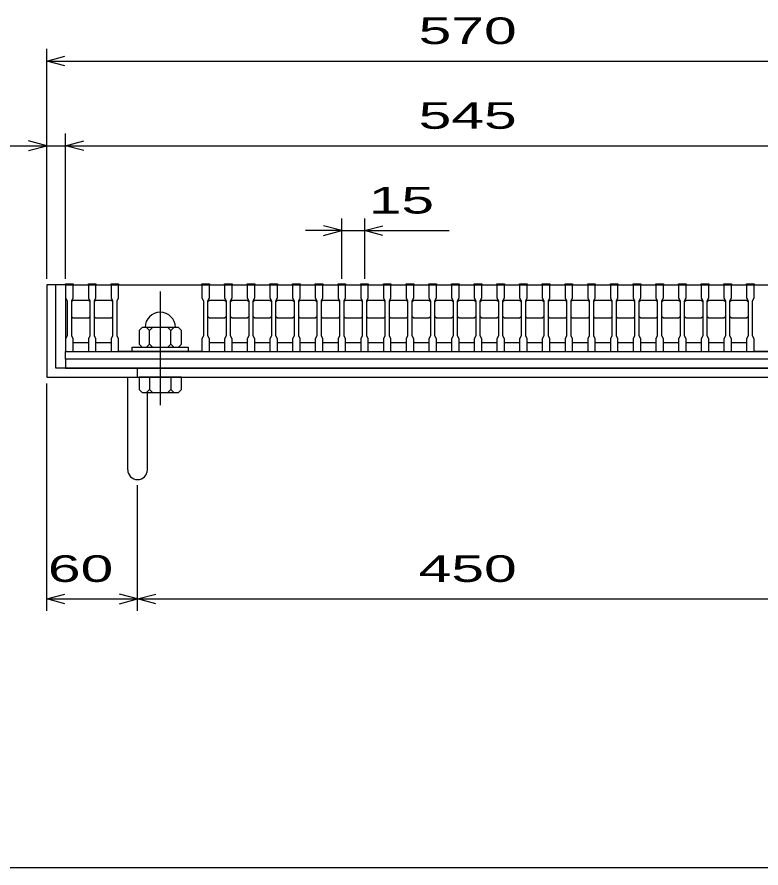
# Model space of a CAD drawing. Units: millimetres, scale not verified. Extents: x -1456 to 1385, y -1026 to 843.
# Drawn here: x -985 to -494, y -917 to -355 of the extents above; entities that cross this region are included whole.
import ezdxf
from ezdxf.enums import TextEntityAlignment as Align

# ---------------------------------------------------------------- set-up
doc = ezdxf.new("R2010")
doc.units = ezdxf.units.MM
doc.header["$LTSCALE"] = 8
doc.linetypes.add('CHAIN', pattern=[18.5, 12, -1.5, 3.5, -1.5])
for name, color, linetype, lineweight in [('0_2', 150, 'Continuous', 25), ('16', 3, 'Continuous', 25), ('19', 6, 'Continuous', 25), ('22', 4, 'Continuous', 25)]:
    doc.layers.add(name, color=color, linetype=linetype, lineweight=lineweight)
doc.styles.add('ベクトル', font='')
doc.styles.get('ベクトル').set_extended_font_data('ベクトル')

msp = doc.modelspace()

# ---------------------------------------------------------------- linework, layer by layer
at = {"layer": '0_2'}
msp.add_line((1384.8, -917.2), (-1383.2, -917.2), dxfattribs=at)
at = {"layer": '16'}
for p, q in [((-953, -532), (-953, -531.3)), ((-953, -531.3), (-948, -531.3)), ((-953, -532), (-953, -540.5)), ((-948, -532), (-953, -532)), ((-953, -532), (-953, -570)), ((-953, -532), (-408, -532)), ((-948, -531.3), (-948, -532)), ((-948, -540.5), (-948, -532)), ((-938, -532), (-938, -531.3)), ((-938, -531.3), (-933, -531.3)), ((-938, -532), (-938, -540.5)), ((-933, -532), (-938, -532)), ((-933, -531.3), (-933, -532)), ((-933, -540.5), (-933, -532)), ((-923, -532), (-923, -531.3)), ((-923, -531.3), (-918, -531.3)), ((-923, -532), (-923, -540.5)), ((-918, -532), (-923, -532)), ((-918, -531.3), (-918, -532)), ((-918, -540.5), (-918, -532)), ((-918, -532), (-863, -532)), ((-863, -532), (-863, -531.3)), ((-863, -531.3), (-858, -531.3)), ((-863, -532), (-863, -540.5)), ((-858, -532), (-863, -532)), ((-858, -531.3), (-858, -532)), ((-858, -540.5), (-858, -532)), ((-848, -532), (-848, -531.3)), ((-848, -531.3), (-843, -531.3)), ((-848, -532), (-848, -540.5)), ((-843, -532), (-848, -532)), ((-843, -531.3), (-843, -532)), ((-843, -540.5), (-843, -532)), ((-833, -532), (-833, -531.3)), ((-833, -531.3), (-828, -531.3)), ((-833, -532), (-833, -540.5)), ((-828, -532), (-833, -532)), ((-828, -531.3), (-828, -532)), ((-828, -540.5), (-828, -532)), ((-818, -532), (-818, -531.3)), ((-818, -531.3), (-813, -531.3)), ((-818, -532), (-818, -540.5)), ((-813, -532), (-818, -532)), ((-813, -531.3), (-813, -532)), ((-813, -540.5), (-813, -532)), ((-803, -532), (-803, -531.3)), ((-803, -531.3), (-798, -531.3)), ((-803, -532), (-803, -540.5)), ((-798, -532), (-803, -532)), ((-798, -531.3), (-798, -532)), ((-798, -540.5), (-798, -532)), ((-788, -532), (-788, -531.3)), ((-788, -531.3), (-783, -531.3)), ((-788, -532), (-788, -540.5)), ((-783, -532), (-788, -532)), ((-783, -531.3), (-783, -532)), ((-783, -540.5), (-783, -532)), ((-773, -532), (-773, -531.3)), ((-773, -531.3), (-768, -531.3)), ((-773, -532), (-773, -540.5)), ((-768, -532), (-773, -532)), ((-768, -531.3), (-768, -532)), ((-768, -540.5), (-768, -532)), ((-758, -532), (-758, -531.3)), ((-758, -531.3), (-753, -531.3)), ((-758, -532), (-758, -540.5)), ((-753, -532), (-758, -532)), ((-753, -531.3), (-753, -532)), ((-753, -540.5), (-753, -532)), ((-743, -532), (-743, -531.3)), ((-743, -531.3), (-738, -531.3)), ((-743, -532), (-743, -540.5)), ((-738, -532), (-743, -532)), ((-738, -531.3), (-738, -532)), ((-738, -540.5), (-738, -532)), ((-728, -532), (-728, -531.3)), ((-728, -531.3), (-723, -531.3)), ((-728, -532), (-728, -540.5)), ((-723, -532), (-728, -532)), ((-723, -531.3), (-723, -532)), ((-723, -540.5), (-723, -532)), ((-713, -532), (-713, -531.3)), ((-713, -531.3), (-708, -531.3)), ((-713, -532), (-713, -540.5)), ((-708, -532), (-713, -532)), ((-708, -531.3), (-708, -532)), ((-708, -540.5), (-708, -532)), ((-698, -532), (-698, -531.3)), ((-698, -531.3), (-693, -531.3)), ((-698, -532), (-698, -540.5)), ((-693, -532), (-698, -532)), ((-693, -531.3), (-693, -532)), ((-693, -540.5), (-693, -532)), ((-683, -532), (-683, -531.3)), ((-683, -531.3), (-678, -531.3)), ((-683, -532), (-683, -540.5)), ((-678, -532), (-683, -532)), ((-678, -531.3), (-678, -532)), ((-678, -540.5), (-678, -532)), ((-668, -532), (-668, -531.3)), ((-668, -531.3), (-663, -531.3)), ((-668, -532), (-668, -540.5)), ((-663, -532), (-668, -532)), ((-663, -531.3), (-663, -532)), ((-663, -540.5), (-663, -532)), ((-653, -532), (-653, -531.3)), ((-653, -531.3), (-648, -531.3)), ((-653, -532), (-653, -540.5)), ((-648, -532), (-653, -532)), ((-648, -531.3), (-648, -532)), ((-648, -540.5), (-648, -532)), ((-638, -532), (-638, -531.3)), ((-638, -531.3), (-633, -531.3)), ((-638, -532), (-638, -540.5)), ((-633, -532), (-638, -532)), ((-633, -531.3), (-633, -532)), ((-633, -540.5), (-633, -532)), ((-623, -532), (-623, -531.3)), ((-623, -531.3), (-618, -531.3)), ((-623, -532), (-623, -540.5)), ((-618, -532), (-623, -532)), ((-618, -531.3), (-618, -532)), ((-618, -540.5), (-618, -532)), ((-608, -532), (-608, -531.3)), ((-608, -531.3), (-603, -531.3)), ((-608, -532), (-608, -540.5)), ((-603, -532), (-608, -532)), ((-603, -531.3), (-603, -532)), ((-603, -540.5), (-603, -532)), ((-593, -532), (-593, -531.3)), ((-593, -531.3), (-588, -531.3)), ((-593, -532), (-593, -540.5)), ((-588, -532), (-593, -532)), ((-588, -531.3), (-588, -532)), ((-588, -540.5), (-588, -532)), ((-578, -532), (-578, -531.3)), ((-578, -531.3), (-573, -531.3)), ((-578, -532), (-578, -540.5)), ((-573, -532), (-578, -532)), ((-573, -531.3), (-573, -532)), ((-573, -540.5), (-573, -532)), ((-563, -532), (-563, -531.3)), ((-563, -531.3), (-558, -531.3)), ((-563, -532), (-563, -540.5)), ((-558, -532), (-563, -532)), ((-558, -531.3), (-558, -532)), ((-558, -540.5), (-558, -532)), ((-548, -532), (-548, -531.3)), ((-548, -531.3), (-543, -531.3)), ((-548, -532), (-548, -540.5)), ((-543, -532), (-548, -532)), ((-543, -531.3), (-543, -532)), ((-543, -540.5), (-543, -532)), ((-533, -532), (-533, -531.3)), ((-533, -531.3), (-528, -531.3)), ((-533, -532), (-533, -540.5)), ((-528, -532), (-533, -532)), ((-528, -531.3), (-528, -532)), ((-528, -540.5), (-528, -532)), ((-518, -532), (-518, -531.3)), ((-518, -531.3), (-513, -531.3)), ((-518, -532), (-518, -540.5)), ((-513, -532), (-518, -532)), ((-513, -531.3), (-513, -532)), ((-513, -540.5), (-513, -532)), ((-503, -532), (-503, -531.3)), ((-503, -531.3), (-498, -531.3)), ((-503, -532), (-503, -540.5)), ((-498, -532), (-503, -532)), ((-498, -531.3), (-498, -532)), ((-498, -540.5), (-498, -532)), ((-498, -532), (-443, -532)), ((-953, -540.5), (-952, -542.5)), ((-952, -542.5), (-952, -565.5)), ((-949, -542.5), (-948, -540.5)), ((-949, -543), (-948, -542)), ((-949, -565.5), (-949, -542.5)), ((-948, -542), (-938, -542)), ((-938, -540.5), (-937, -542.5)), ((-938, -542), (-937, -543)), ((-937, -542.5), (-937, -565.5)), ((-934, -542.5), (-933, -540.5)), ((-934, -543), (-933, -542)), ((-934, -565.5), (-934, -542.5)), ((-933, -542), (-923, -542)), ((-923, -540.5), (-922, -542.5)), ((-923, -542), (-922, -543)), ((-922, -542.5), (-922, -565.5)), ((-919, -542.5), (-918, -540.5)), ((-919, -565.5), (-919, -542.5)), ((-863, -540.5), (-862, -542.5)), ((-862, -542.5), (-862, -565.5)), ((-859, -542.5), (-858, -540.5)), ((-859, -543), (-858, -542)), ((-859, -565.5), (-859, -542.5)), ((-858, -542), (-848, -542)), ((-848, -540.5), (-847, -542.5)), ((-848, -542), (-847, -543)), ((-847, -542.5), (-847, -565.5)), ((-844, -542.5), (-843, -540.5)), ((-844, -543), (-843, -542)), ((-844, -565.5), (-844, -542.5)), ((-843, -542), (-833, -542)), ((-833, -540.5), (-832, -542.5)), ((-833, -542), (-832, -543)), ((-832, -542.5), (-832, -565.5)), ((-829, -542.5), (-828, -540.5)), ((-829, -543), (-828, -542)), ((-829, -565.5), (-829, -542.5)), ((-828, -542), (-818, -542)), ((-818, -540.5), (-817, -542.5)), ((-818, -542), (-817, -543)), ((-817, -542.5), (-817, -565.5)), ((-814, -542.5), (-813, -540.5)), ((-814, -543), (-813, -542)), ((-814, -565.5), (-814, -542.5)), ((-813, -542), (-803, -542)), ((-803, -540.5), (-802, -542.5)), ((-803, -542), (-802, -543)), ((-802, -542.5), (-802, -565.5)), ((-799, -542.5), (-798, -540.5)), ((-799, -543), (-798, -542)), ((-799, -565.5), (-799, -542.5)), ((-798, -542), (-788, -542)), ((-788, -540.5), (-787, -542.5)), ((-788, -542), (-787, -543)), ((-787, -542.5), (-787, -565.5)), ((-784, -542.5), (-783, -540.5)), ((-784, -543), (-783, -542)), ((-784, -565.5), (-784, -542.5)), ((-783, -542), (-773, -542)), ((-773, -540.5), (-772, -542.5)), ((-773, -542), (-772, -543)), ((-772, -542.5), (-772, -565.5)), ((-769, -542.5), (-768, -540.5)), ((-769, -543), (-768, -542)), ((-769, -565.5), (-769, -542.5)), ((-768, -542), (-758, -542)), ((-758, -540.5), (-757, -542.5)), ((-758, -542), (-757, -543)), ((-757, -542.5), (-757, -565.5)), ((-754, -542.5), (-753, -540.5)), ((-754, -543), (-753, -542)), ((-754, -565.5), (-754, -542.5)), ((-753, -542), (-743, -542)), ((-743, -540.5), (-742, -542.5)), ((-743, -542), (-742, -543)), ((-742, -542.5), (-742, -565.5)), ((-739, -542.5), (-738, -540.5)), ((-739, -543), (-738, -542)), ((-739, -565.5), (-739, -542.5)), ((-738, -542), (-728, -542)), ((-728, -540.5), (-727, -542.5)), ((-728, -542), (-727, -543)), ((-727, -542.5), (-727, -565.5)), ((-724, -542.5), (-723, -540.5)), ((-724, -543), (-723, -542)), ((-724, -565.5), (-724, -542.5)), ((-723, -542), (-713, -542)), ((-713, -540.5), (-712, -542.5)), ((-713, -542), (-712, -543)), ((-712, -542.5), (-712, -565.5)), ((-709, -542.5), (-708, -540.5)), ((-709, -543), (-708, -542)), ((-709, -565.5), (-709, -542.5)), ((-708, -542), (-698, -542)), ((-698, -540.5), (-697, -542.5)), ((-698, -542), (-697, -543)), ((-697, -542.5), (-697, -565.5)), ((-694, -542.5), (-693, -540.5)), ((-694, -543), (-693, -542)), ((-694, -565.5), (-694, -542.5)), ((-693, -542), (-683, -542)), ((-683, -540.5), (-682, -542.5)), ((-683, -542), (-682, -543)), ((-682, -542.5), (-682, -565.5)), ((-679, -542.5), (-678, -540.5)), ((-679, -543), (-678, -542)), ((-679, -565.5), (-679, -542.5)), ((-678, -542), (-668, -542)), ((-668, -540.5), (-667, -542.5)), ((-668, -542), (-667, -543)), ((-667, -542.5), (-667, -565.5)), ((-664, -542.5), (-663, -540.5)), ((-664, -543), (-663, -542)), ((-664, -565.5), (-664, -542.5)), ((-663, -542), (-653, -542)), ((-653, -540.5), (-652, -542.5)), ((-653, -542), (-652, -543)), ((-652, -542.5), (-652, -565.5)), ((-649, -542.5), (-648, -540.5)), ((-649, -543), (-648, -542)), ((-649, -565.5), (-649, -542.5)), ((-648, -542), (-638, -542)), ((-638, -540.5), (-637, -542.5)), ((-638, -542), (-637, -543)), ((-637, -542.5), (-637, -565.5)), ((-634, -542.5), (-633, -540.5)), ((-634, -543), (-633, -542)), ((-634, -565.5), (-634, -542.5)), ((-633, -542), (-623, -542)), ((-623, -540.5), (-622, -542.5)), ((-623, -542), (-622, -543)), ((-622, -542.5), (-622, -565.5)), ((-619, -542.5), (-618, -540.5)), ((-619, -543), (-618, -542)), ((-619, -565.5), (-619, -542.5)), ((-618, -542), (-608, -542)), ((-608, -540.5), (-607, -542.5)), ((-608, -542), (-607, -543)), ((-607, -542.5), (-607, -565.5)), ((-604, -542.5), (-603, -540.5)), ((-604, -543), (-603, -542)), ((-604, -565.5), (-604, -542.5)), ((-603, -542), (-593, -542)), ((-593, -540.5), (-592, -542.5)), ((-593, -542), (-592, -543)), ((-592, -542.5), (-592, -565.5)), ((-589, -542.5), (-588, -540.5)), ((-589, -543), (-588, -542)), ((-589, -565.5), (-589, -542.5)), ((-588, -542), (-578, -542)), ((-578, -540.5), (-577, -542.5)), ((-578, -542), (-577, -543)), ((-577, -542.5), (-577, -565.5)), ((-574, -542.5), (-573, -540.5)), ((-574, -543), (-573, -542)), ((-574, -565.5), (-574, -542.5)), ((-573, -542), (-563, -542)), ((-563, -540.5), (-562, -542.5)), ((-563, -542), (-562, -543)), ((-562, -542.5), (-562, -565.5)), ((-559, -542.5), (-558, -540.5)), ((-559, -543), (-558, -542)), ((-559, -565.5), (-559, -542.5)), ((-558, -542), (-548, -542)), ((-548, -540.5), (-547, -542.5)), ((-548, -542), (-547, -543)), ((-547, -542.5), (-547, -565.5)), ((-544, -542.5), (-543, -540.5)), ((-544, -543), (-543, -542)), ((-544, -565.5), (-544, -542.5)), ((-543, -542), (-533, -542)), ((-533, -540.5), (-532, -542.5)), ((-533, -542), (-532, -543)), ((-532, -542.5), (-532, -565.5)), ((-529, -542.5), (-528, -540.5)), ((-529, -543), (-528, -542)), ((-529, -565.5), (-529, -542.5)), ((-528, -542), (-518, -542)), ((-518, -540.5), (-517, -542.5)), ((-518, -542), (-517, -543)), ((-517, -542.5), (-517, -565.5)), ((-514, -542.5), (-513, -540.5)), ((-514, -543), (-513, -542)), ((-514, -565.5), (-514, -542.5)), ((-513, -542), (-503, -542)), ((-503, -540.5), (-502, -542.5)), ((-503, -542), (-502, -543)), ((-502, -542.5), (-502, -565.5)), ((-499, -542.5), (-498, -540.5)), ((-499, -565.5), (-499, -542.5)), ((-948, -554), (-949, -553)), ((-938, -554), (-948, -554)), ((-937, -553), (-938, -554)), ((-933, -554), (-934, -553)), ((-923, -554), (-933, -554)), ((-922, -553), (-923, -554)), ((-858, -554), (-859, -553)), ((-848, -554), (-858, -554)), ((-847, -553), (-848, -554)), ((-843, -554), (-844, -553)), ((-833, -554), (-843, -554)), ((-832, -553), (-833, -554)), ((-828, -554), (-829, -553)), ((-818, -554), (-828, -554)), ((-817, -553), (-818, -554)), ((-813, -554), (-814, -553)), ((-803, -554), (-813, -554)), ((-802, -553), (-803, -554)), ((-798, -554), (-799, -553)), ((-788, -554), (-798, -554)), ((-787, -553), (-788, -554)), ((-783, -554), (-784, -553)), ((-773, -554), (-783, -554)), ((-772, -553), (-773, -554)), ((-768, -554), (-769, -553)), ((-758, -554), (-768, -554)), ((-757, -553), (-758, -554)), ((-753, -554), (-754, -553)), ((-743, -554), (-753, -554)), ((-742, -553), (-743, -554)), ((-738, -554), (-739, -553)), ((-728, -554), (-738, -554)), ((-727, -553), (-728, -554)), ((-723, -554), (-724, -553)), ((-713, -554), (-723, -554)), ((-712, -553), (-713, -554)), ((-708, -554), (-709, -553)), ((-698, -554), (-708, -554)), ((-697, -553), (-698, -554)), ((-693, -554), (-694, -553)), ((-683, -554), (-693, -554)), ((-682, -553), (-683, -554)), ((-678, -554), (-679, -553)), ((-668, -554), (-678, -554)), ((-667, -553), (-668, -554)), ((-663, -554), (-664, -553)), ((-653, -554), (-663, -554)), ((-652, -553), (-653, -554)), ((-648, -554), (-649, -553)), ((-638, -554), (-648, -554)), ((-637, -553), (-638, -554)), ((-633, -554), (-634, -553)), ((-623, -554), (-633, -554)), ((-622, -553), (-623, -554)), ((-618, -554), (-619, -553)), ((-608, -554), (-618, -554)), ((-607, -553), (-608, -554)), ((-603, -554), (-604, -553)), ((-593, -554), (-603, -554)), ((-592, -553), (-593, -554)), ((-588, -554), (-589, -553)), ((-578, -554), (-588, -554)), ((-577, -553), (-578, -554)), ((-573, -554), (-574, -553)), ((-563, -554), (-573, -554)), ((-562, -553), (-563, -554)), ((-558, -554), (-559, -553)), ((-548, -554), (-558, -554)), ((-547, -553), (-548, -554)), ((-543, -554), (-544, -553)), ((-533, -554), (-543, -554)), ((-532, -553), (-533, -554)), ((-528, -554), (-529, -553)), ((-518, -554), (-528, -554)), ((-517, -553), (-518, -554)), ((-513, -554), (-514, -553)), ((-503, -554), (-513, -554)), ((-502, -553), (-503, -554)), ((-902.5, -560), (-904.5, -562)), ((-904.5, -562), (-904.5, -571)), ((-878.5, -560), (-902.5, -560)), ((-897.5, -562), (-899.5, -560)), ((-895.5, -560), (-897.5, -562)), ((-897.5, -571), (-897.5, -562)), ((-883.5, -562), (-885.5, -560)), ((-881.5, -560), (-883.5, -562)), ((-883.5, -571), (-883.5, -562)), ((-876.5, -562), (-878.5, -560)), ((-876.5, -571), (-876.5, -562)), ((-952, -565.5), (-953, -567.5)), ((-953, -567.5), (-953, -576)), ((-948, -567.5), (-949, -565.5)), ((-948, -576), (-948, -567.5)), ((-937, -565.5), (-938, -567.5)), ((-938, -567.5), (-938, -576)), ((-933, -567.5), (-934, -565.5)), ((-933, -576), (-933, -567.5)), ((-922, -565.5), (-923, -567.5)), ((-923, -567.5), (-923, -576)), ((-918, -567.5), (-919, -565.5)), ((-918, -576), (-918, -567.5)), ((-862, -565.5), (-863, -567.5)), ((-863, -567.5), (-863, -576)), ((-858, -567.5), (-859, -565.5)), ((-858, -576), (-858, -567.5)), ((-847, -565.5), (-848, -567.5)), ((-848, -567.5), (-848, -576)), ((-843, -567.5), (-844, -565.5)), ((-843, -576), (-843, -567.5)), ((-832, -565.5), (-833, -567.5)), ((-833, -567.5), (-833, -576)), ((-828, -567.5), (-829, -565.5)), ((-828, -576), (-828, -567.5)), ((-817, -565.5), (-818, -567.5)), ((-818, -567.5), (-818, -576)), ((-813, -567.5), (-814, -565.5)), ((-813, -576), (-813, -567.5)), ((-802, -565.5), (-803, -567.5)), ((-803, -567.5), (-803, -576)), ((-798, -567.5), (-799, -565.5)), ((-798, -576), (-798, -567.5)), ((-787, -565.5), (-788, -567.5)), ((-788, -567.5), (-788, -576)), ((-783, -567.5), (-784, -565.5)), ((-783, -576), (-783, -567.5)), ((-772, -565.5), (-773, -567.5)), ((-773, -567.5), (-773, -576)), ((-768, -567.5), (-769, -565.5)), ((-768, -576), (-768, -567.5)), ((-757, -565.5), (-758, -567.5)), ((-758, -567.5), (-758, -576)), ((-753, -567.5), (-754, -565.5)), ((-753, -576), (-753, -567.5)), ((-742, -565.5), (-743, -567.5)), ((-743, -567.5), (-743, -576)), ((-738, -567.5), (-739, -565.5)), ((-738, -576), (-738, -567.5)), ((-727, -565.5), (-728, -567.5)), ((-728, -567.5), (-728, -576)), ((-723, -567.5), (-724, -565.5)), ((-723, -576), (-723, -567.5)), ((-712, -565.5), (-713, -567.5)), ((-713, -567.5), (-713, -576)), ((-708, -567.5), (-709, -565.5)), ((-708, -576), (-708, -567.5)), ((-697, -565.5), (-698, -567.5)), ((-698, -567.5), (-698, -576)), ((-693, -567.5), (-694, -565.5)), ((-693, -576), (-693, -567.5)), ((-682, -565.5), (-683, -567.5)), ((-683, -567.5), (-683, -576)), ((-678, -567.5), (-679, -565.5)), ((-678, -576), (-678, -567.5)), ((-667, -565.5), (-668, -567.5)), ((-668, -567.5), (-668, -576)), ((-663, -567.5), (-664, -565.5)), ((-663, -576), (-663, -567.5)), ((-652, -565.5), (-653, -567.5)), ((-653, -567.5), (-653, -576)), ((-648, -567.5), (-649, -565.5)), ((-648, -576), (-648, -567.5)), ((-637, -565.5), (-638, -567.5)), ((-638, -567.5), (-638, -576)), ((-633, -567.5), (-634, -565.5)), ((-633, -576), (-633, -567.5)), ((-622, -565.5), (-623, -567.5)), ((-623, -567.5), (-623, -576)), ((-618, -567.5), (-619, -565.5)), ((-618, -576), (-618, -567.5)), ((-607, -565.5), (-608, -567.5)), ((-608, -567.5), (-608, -576)), ((-603, -567.5), (-604, -565.5)), ((-603, -576), (-603, -567.5)), ((-592, -565.5), (-593, -567.5)), ((-593, -567.5), (-593, -576)), ((-588, -567.5), (-589, -565.5)), ((-588, -576), (-588, -567.5)), ((-577, -565.5), (-578, -567.5)), ((-578, -567.5), (-578, -576)), ((-573, -567.5), (-574, -565.5)), ((-573, -576), (-573, -567.5)), ((-562, -565.5), (-563, -567.5)), ((-563, -567.5), (-563, -576)), ((-558, -567.5), (-559, -565.5)), ((-558, -576), (-558, -567.5)), ((-547, -565.5), (-548, -567.5)), ((-548, -567.5), (-548, -576)), ((-543, -567.5), (-544, -565.5)), ((-543, -576), (-543, -567.5)), ((-532, -565.5), (-533, -567.5)), ((-533, -567.5), (-533, -576)), ((-528, -567.5), (-529, -565.5)), ((-528, -576), (-528, -567.5)), ((-517, -565.5), (-518, -567.5)), ((-518, -567.5), (-518, -576)), ((-513, -567.5), (-514, -565.5)), ((-513, -576), (-513, -567.5)), ((-502, -565.5), (-503, -567.5)), ((-503, -567.5), (-503, -576)), ((-498, -567.5), (-499, -565.5)), ((-498, -576), (-498, -567.5)), ((-948, -570), (-938, -570)), ((-933, -570), (-923, -570)), ((-909, -576), (-909, -573)), ((-909, -573), (-872, -573)), ((-904.5, -571), (-902.5, -573)), ((-899.5, -573), (-897.5, -571)), ((-897.5, -571), (-895.5, -573)), ((-885.5, -573), (-883.5, -571)), ((-883.5, -571), (-881.5, -573)), ((-878.5, -573), (-876.5, -571)), ((-872, -573), (-872, -576)), ((-858, -570), (-848, -570)), ((-843, -570), (-833, -570)), ((-828, -570), (-818, -570)), ((-813, -570), (-803, -570)), ((-798, -570), (-788, -570)), ((-783, -570), (-773, -570)), ((-768, -570), (-758, -570)), ((-753, -570), (-743, -570)), ((-738, -570), (-728, -570)), ((-723, -570), (-713, -570)), ((-708, -570), (-698, -570)), ((-693, -570), (-683, -570)), ((-678, -570), (-668, -570)), ((-663, -570), (-653, -570)), ((-648, -570), (-638, -570)), ((-633, -570), (-623, -570)), ((-618, -570), (-608, -570)), ((-603, -570), (-593, -570)), ((-588, -570), (-578, -570)), ((-573, -570), (-563, -570)), ((-558, -570), (-548, -570)), ((-543, -570), (-533, -570)), ((-528, -570), (-518, -570)), ((-513, -570), (-503, -570)), ((-953, -576), (-948, -576)), ((-953, -576), (-408, -576)), ((-953, -581), (-953, -576)), ((-938, -576), (-933, -576)), ((-923, -576), (-918, -576)), ((-863, -576), (-918, -576)), ((-872, -576), (-909, -576)), ((-863, -576), (-858, -576)), ((-848, -576), (-843, -576)), ((-833, -576), (-828, -576)), ((-818, -576), (-813, -576)), ((-803, -576), (-798, -576)), ((-788, -576), (-783, -576)), ((-773, -576), (-768, -576)), ((-758, -576), (-753, -576)), ((-743, -576), (-738, -576)), ((-728, -576), (-723, -576)), ((-713, -576), (-708, -576)), ((-698, -576), (-693, -576)), ((-683, -576), (-678, -576)), ((-668, -576), (-663, -576)), ((-653, -576), (-648, -576)), ((-638, -576), (-633, -576)), ((-623, -576), (-618, -576)), ((-608, -576), (-603, -576)), ((-593, -576), (-588, -576)), ((-578, -576), (-573, -576)), ((-563, -576), (-558, -576)), ((-548, -576), (-543, -576)), ((-533, -576), (-528, -576)), ((-518, -576), (-513, -576)), ((-503, -576), (-498, -576)), ((-443, -576), (-498, -576)), ((-408, -581), (-953, -581)), ((-953, -581), (-953, -587)), ((-953, -587), (-408, -587))]:
    msp.add_line(p, q, dxfattribs=at)
at = {"layer": '16', "linetype": 'CHAIN'}
msp.add_line((-890.5, -536.4), (-890.5, -611.4), dxfattribs=at)
at = {"layer": '16'}
msp.add_arc((-890.5, -560), 10, 0, 180, dxfattribs=at)
at = {"layer": '19'}
for p, q in [((-953, -532), (-965.5, -532)), ((-965.5, -532), (-965.5, -593)), ((-959.5, -587), (-959.5, -532)), ((-401.5, -587), (-959.5, -587)), ((-905.5, -593), (-905.5, -587)), ((-965.5, -593), (-395.5, -593)), ((-912, -654.11), (-912, -593)), ((-904.5, -593), (-904.5, -601)), ((-876.5, -593), (-904.5, -593)), ((-897.5, -593), (-897.5, -601)), ((-883.5, -593), (-883.5, -601)), ((-876.5, -601), (-876.5, -593)), ((-904.5, -601), (-902.5, -603)), ((-897.5, -601), (-899.5, -603)), ((-895.5, -603), (-897.5, -601)), ((-883.5, -601), (-885.5, -603)), ((-881.5, -603), (-883.5, -601)), ((-878.5, -603), (-876.5, -601)), ((-902.5, -603), (-878.5, -603)), ((-899, -654.11), (-899, -603))]:
    msp.add_line(p, q, dxfattribs=at)
msp.add_arc((-905.5, -654.11), 6.5, 180, 0, dxfattribs=at)
at = {"layer": '22'}
for p, q in [((-965.5, -528), (-965.5, -376)), ((-965.5, -384), (-953.5, -380.8)), ((-953.5, -387.2), (-965.5, -384)), ((-965.5, -384), (-395.5, -384)), ((-965.5, -528), (-965.5, -432)), ((-953, -528), (-953, -432)), ((-965.5, -440), (-977.5, -436.8)), ((-953, -440), (-941, -436.8)), ((-1061.5, -440), (-965.5, -440)), ((-977.5, -443.2), (-965.5, -440)), ((-965.5, -440), (-953, -440)), ((-941, -443.2), (-953, -440)), ((-953, -440), (-408, -440)), ((-770.5, -528), (-770.5, -488)), ((-755.5, -488), (-755.5, -528)), ((-770.5, -496), (-782.5, -492.8)), ((-755.5, -496), (-743.5, -492.8)), ((-770.5, -496), (-794.5, -496)), ((-782.5, -499.2), (-770.5, -496)), ((-770.5, -496), (-755.5, -496)), ((-743.5, -499.2), (-755.5, -496)), ((-755.5, -496), (-699.5, -496)), ((-965.5, -747.4), (-965.5, -597)), ((-905.5, -747.4), (-905.5, -664.2)), ((-965.5, -739.4), (-953.5, -736.2)), ((-905.5, -739.4), (-917.5, -736.2)), ((-905.5, -739.4), (-893.5, -736.2)), ((-953.5, -742.6), (-965.5, -739.4)), ((-965.5, -739.4), (-905.5, -739.4)), ((-917.5, -742.6), (-905.5, -739.4)), ((-893.5, -742.6), (-905.5, -739.4)), ((-905.5, -739.4), (-455.5, -739.4))]:
    msp.add_line(p, q, dxfattribs=at)

# ---------------------------------------------------------------- texts
at = {"layer": '22', "color": 2, "style": 'ベクトル', "width": 1.65}
for s, p in [(' 570 ', (-730.5, -364)), (' 545 ', (-730.5, -420)), (' 15 ', (-763.5, -476)), (' 60 ', (-975.5, -719.4)), (' 450 ', (-730.5, -719.4))]:
    msp.add_text(s, height=17.6, dxfattribs=at).set_placement(p, align=Align.MIDDLE_LEFT)

doc.saveas('drawing.dxf')
